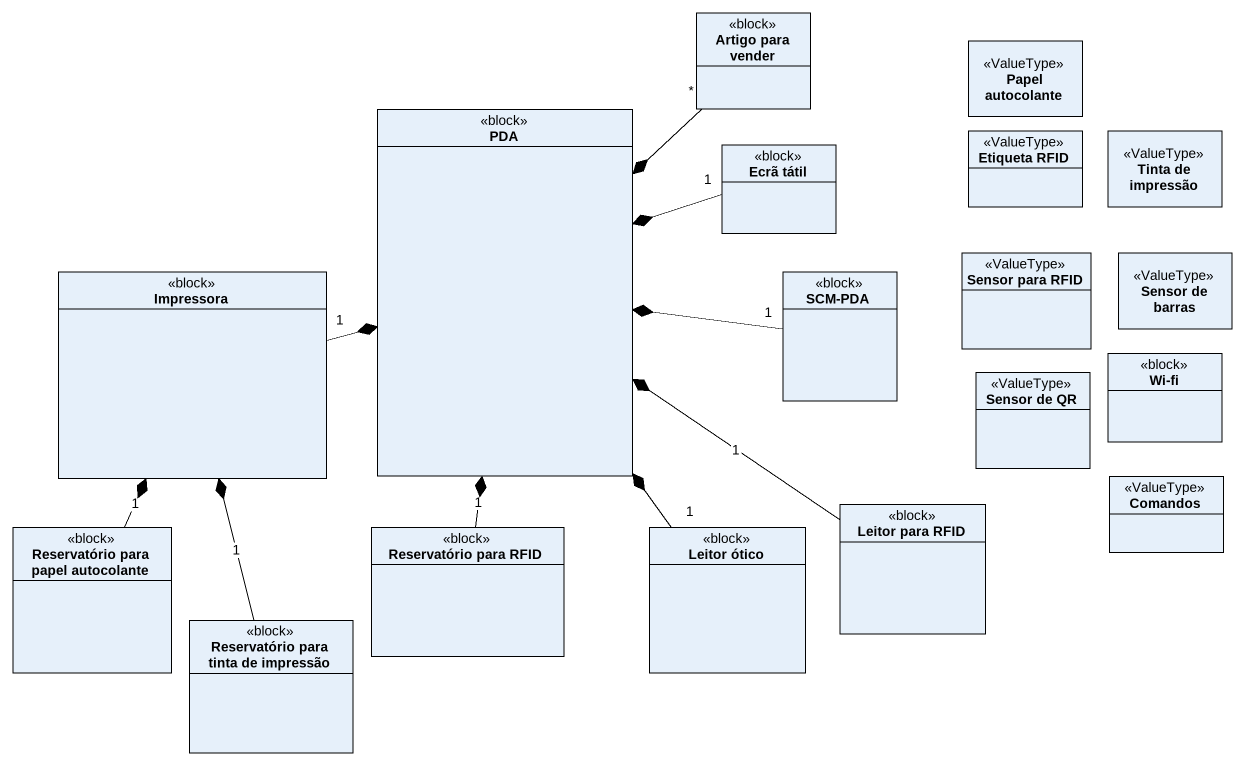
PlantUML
@startuml
hide circle
hide empty members
class "Artigo para vender" as Artigo_para_vender <<block>>
class "Papel autocolante" as Papel_autocolante <<ValueType>>
class PDA <<block>>
class "Ecrã tátil" as Ecrã_tátil <<block>>
class "Etiqueta RFID" as Etiqueta_RFID <<ValueType>>
class "Tinta de impressão" as Tinta_de_impressão <<ValueType>>
class Impressora <<block>>
class "SCM-PDA" as SCM_PDA <<block>>
class "Sensor para RFID" as Sensor_para_RFID <<ValueType>>
class "Sensor de barras" as Sensor_de_barras <<ValueType>>
class "Sensor de QR" as Sensor_de_QR <<ValueType>>
class "Wi-fi" as Wi_fi <<block>>
class "Leitor para RFID" as Leitor_para_RFID <<block>>
class Comandos <<ValueType>>
class "Reservatório para papel autocolante" as Reservatório_para_papel <<block>>
class "Reservatório para RFID" as Reservatório_para_RFID <<block>>
class "Leitor ótico" as Leitor_ótico <<block>>
class "Reservatório para tinta de impressão" as Reservatório_para_tinta_de <<block>>
Artigo_para_vender "*" --* PDA
Ecrã_tátil "1" -left-* PDA
Impressora "1" -right-* PDA
SCM_PDA "1" -left-* PDA
Leitor_para_RFID -up-* PDA : 1
Reservatório_para_papel -up-* Impressora : 1
Reservatório_para_RFID -up-* PDA : 1
Leitor_ótico "1" -up-* PDA
Reservatório_para_tinta_de -up-* Impressora : 1
@enduml
